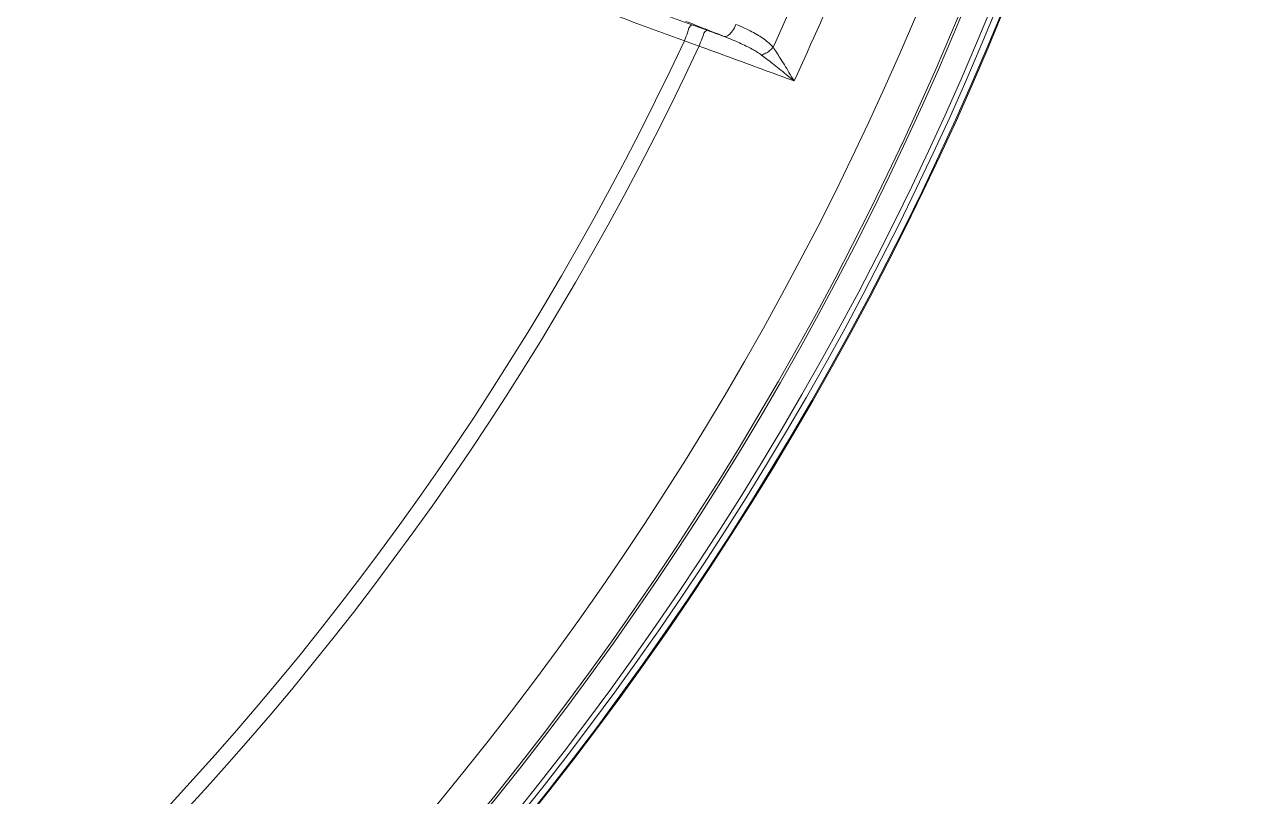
# Model space of a CAD drawing. Header units: metres. Extents: x 1628 to 1845, y 824 to 931.
# Drawn here: x 1654.7818 to 1655.1216, y 913.4305 to 913.6456 of the extents above; entities that cross this region are included whole.
import ezdxf

# ---------------------------------------------------------------- set-up
doc = ezdxf.new("R2010")
doc.units = ezdxf.units.M
doc.header["$LTSCALE"] = 0.15
doc.layers.add('hidrosanitário', color=26, linetype='Continuous', lineweight=0)

msp = doc.modelspace()

# ---------------------------------------------------------------- linework, layer by layer
at = {"layer": 'hidrosanitário', "color": 252}
for radius in [0.90615, 0.90588, 0.90411, 0.90269, 0.89582, 0.89514, 0.88421]:
    msp.add_circle((1654.21541, 913.99179), radius, dxfattribs=at)
for radius, start, end in [(0.85147, 335.53974, 339.46026), (0.8607, 335.13343, 339.86657), (0.82826, 294.3171, 334.94764), (0.83257, 294.29105, 334.97446)]:
    msp.add_arc((1654.21541, 913.99179), radius, start, end, dxfattribs=at)
for points, start_tangent, end_tangent in [([(1654.7726, 913.71834), (1654.83758, 913.69374), (1654.9027, 913.66945), (1654.96784, 913.64553)], (0.934328, -0.356415), (0.93955, -0.342412)), ([(1654.77045, 913.71391), (1654.83545, 913.6893), (1654.90059, 913.665), (1654.96575, 913.64107)], (0.934302, -0.356484), (0.939534, -0.342457)), ([(1654.96575, 913.64107), (1654.9666, 913.64325), (1654.96784, 913.64553)], (0.343163, 0.939276), (0.923163, 0.384409)), ([(1654.96614, 913.64645), (1654.97156, 913.64433), (1654.97679, 913.64224)], (0.932837, -0.360299), (0.926942, -0.375204)), ([(1654.96784, 913.64553), (1654.96997, 913.64475), (1654.9721, 913.64397)], (0.93955, -0.342412), (0.938333, -0.345733)), ([(1654.98012, 913.64561), (1654.97911, 913.64378), (1654.97679, 913.64224)], (-0.382838, -0.923815), (-0.985514, 0.169593)), ([(1654.98012, 913.64561), (1654.98247, 913.6446), (1654.98454, 913.64358), (1654.98637, 913.64255), (1654.98796, 913.64148), (1654.98932, 913.64038), (1654.99046, 913.63923)], (0.926108, -0.37726), (0.659385, -0.751806)), ([(1654.96982, 913.63959), (1654.9707, 913.64176), (1654.9721, 913.64397)], (0.347244, 0.937775), (0.977153, 0.212536)), ([(1654.9721, 913.64397), (1654.97444, 913.64311), (1654.97679, 913.64224)], (0.938333, -0.345733), (0.938457, -0.345396)), ([(1654.97679, 913.64224), (1654.97909, 913.64133), (1654.98114, 913.64044), (1654.98297, 913.63958), (1654.98459, 913.63874), (1654.98602, 913.6379), (1654.98724, 913.63707)], (0.932653, -0.360776), (0.806096, -0.591785)), ([(1654.96575, 913.64107), (1654.96778, 913.64033), (1654.96982, 913.63959)], (0.941018, -0.338356), (0.939742, -0.341884)), ([(1654.99631, 913.62986), (1654.98744, 913.63311), (1654.97861, 913.63636), (1654.96982, 913.63959)], (-0.939009, 0.343891), (-0.93831, 0.345794)), ([(1654.99046, 913.63923), (1654.98949, 913.6383), (1654.98838, 913.63756), (1654.98724, 913.63707)], (-0.660495, -0.750831), (-0.955768, -0.294122)), ([(1654.99046, 913.63923), (1654.99141, 913.63784), (1654.99245, 913.63621), (1654.9936, 913.63434), (1654.99488, 913.63222), (1654.99631, 913.62986)], (0.576218, -0.817296), (0.518997, -0.854776)), ([(1654.98724, 913.63707), (1654.98871, 913.63597), (1654.99033, 913.63471), (1654.99213, 913.63327), (1654.99412, 913.63165), (1654.99631, 913.62986)], (0.806156, -0.591704), (0.774176, -0.632971))]:
    msp.add_spline(points, degree=3, dxfattribs=dict(at, start_tangent=start_tangent, end_tangent=end_tangent))

doc.saveas('drawing.dxf')
